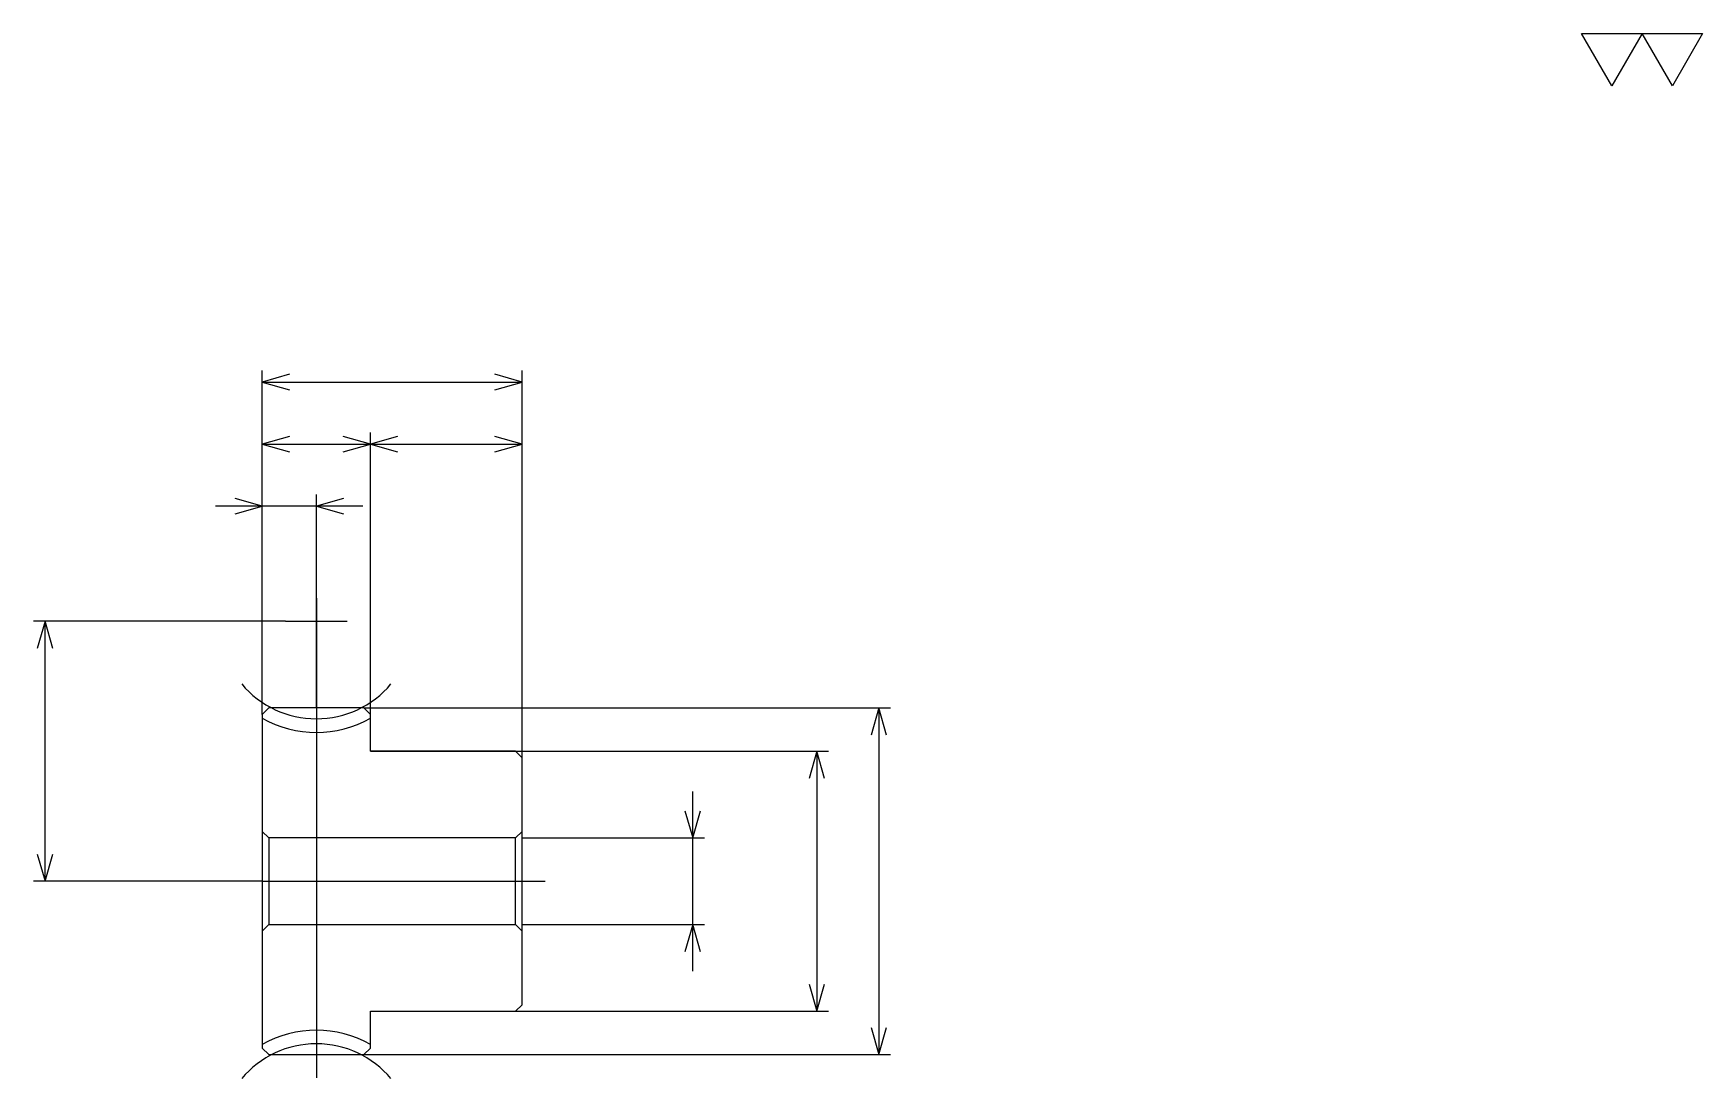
# Model space of a CAD drawing. Header units: metres. Extents: x 13.1 to 90.2, y 18.7 to 66.9.
import ezdxf

# ---------------------------------------------------------------- set-up
doc = ezdxf.new("R2010")
doc.units = ezdxf.units.M

msp = doc.modelspace()

# ---------------------------------------------------------------- linework, layer by layer
at = {"color": 5}
for p, q in [((23.64179, 35.761192), (23.64179, 51.343285)), ((35.641792, 35.761192), (35.641792, 51.343285)), ((23.64179, 50.805969), (35.641792, 50.805969)), ((23.64179, 47.9403), (28.64179, 47.9403)), ((28.64179, 35.761192), (28.64179, 48.477612)), ((28.64179, 47.9403), (35.641792, 47.9403)), ((26.14179, 35.761192), (26.14179, 45.611938)), ((28.291044, 45.074627), (21.492537, 45.074627)), ((24.716417, 39.761192), (13.074626, 39.761192)), ((13.611939, 27.761194), (13.611939, 39.761192)), ((23.64179, 35.461193), (23.64179, 35.761192)), ((28.341789, 35.761192), (35.641792, 35.761192)), ((28.64179, 35.461193), (28.64179, 35.761192)), ((35.641792, 35.761192), (52.656715, 35.761192)), ((35.641792, 33.461193), (35.641792, 35.761192)), ((52.1194, 35.761192), (52.1194, 19.761194)), ((28.64179, 33.761192), (35.641792, 33.761192)), ((35.641792, 33.761192), (49.791046, 33.761192)), ((49.253731, 33.761192), (49.253731, 21.761194)), ((43.522385, 23.61194), (43.522385, 31.910448)), ((35.641792, 29.761194), (44.0597, 29.761194)), ((23.64179, 27.761194), (13.074626, 27.761194)), ((35.641792, 25.761194), (44.0597, 25.761194)), ((28.64179, 21.761194), (35.641792, 21.761194)), ((35.641792, 21.761194), (49.791046, 21.761194)), ((28.341789, 19.761194), (35.641792, 19.761194)), ((35.641792, 19.761194), (52.656715, 19.761194))]:
    msp.add_line(p, q, dxfattribs=at)
at = {"color": 4}
for p, q in [((35.641792, 30.061193), (35.341789, 29.761194)), ((23.64179, 25.461195), (23.94179, 25.761194)), ((35.641792, 25.461195), (35.341789, 25.761194))]:
    msp.add_line(p, q, dxfattribs=at)
at = {"color": 7}
msp.add_lwpolyline([(85.970146, 64.477615), (84.573128, 66.899109), (90.161194, 66.899109), (88.764175, 64.477615), (87.367165, 66.899109), (85.970146, 64.477615)], dxfattribs=at)
at = {"color": 5}
for points in [[(24.895521, 51.164181), (23.64179, 50.805969), (24.895521, 50.447762)], [(34.388058, 50.447762), (35.641792, 50.805969), (34.388058, 51.164181)], [(24.895521, 48.298508), (23.64179, 47.9403), (24.895521, 47.582088)], [(27.38806, 47.582088), (28.64179, 47.9403), (27.38806, 48.298508)], [(29.895521, 48.298508), (28.64179, 47.9403), (29.895521, 47.582088)], [(34.388058, 47.582088), (35.641792, 47.9403), (34.388058, 48.298508)], [(22.38806, 44.716415), (23.64179, 45.074627), (22.38806, 45.432838)], [(27.395521, 45.432838), (26.14179, 45.074627), (27.395521, 44.716415)], [(13.970148, 38.507462), (13.611939, 39.761192), (13.253731, 38.507462)], [(52.477612, 34.507462), (52.1194, 35.761192), (51.761192, 34.507462)], [(49.611938, 32.507462), (49.253731, 33.761192), (48.895523, 32.507462)], [(43.164177, 31.014925), (43.522385, 29.761194), (43.880596, 31.014925)], [(13.253731, 29.014925), (13.611939, 27.761194), (13.970148, 29.014925)], [(43.880596, 24.507463), (43.522385, 25.761194), (43.164177, 24.507463)], [(48.895523, 23.014925), (49.253731, 21.761194), (49.611938, 23.014925)], [(51.761192, 21.014925), (52.1194, 19.761194), (52.477612, 21.014925)]]:
    msp.add_lwpolyline(points, dxfattribs=at)
at = {"color": 4}
for points in [[(26.14179, 35.761192), (23.94179, 35.761192), (23.64179, 35.461193), (23.64179, 25.461195)], [(28.64179, 33.761192), (28.64179, 35.461193), (28.341789, 35.761192), (26.14179, 35.761192)], [(28.64179, 21.761194), (35.341789, 21.761194), (35.641792, 22.061195), (35.641792, 33.461193), (35.341789, 33.761192), (28.64179, 33.761192)], [(23.64179, 30.061193), (23.94179, 29.761194), (23.94179, 25.761194), (35.341789, 25.761194), (35.341789, 29.761194), (23.94179, 29.761194)], [(23.64179, 25.461195), (23.64179, 20.061195), (23.94179, 19.761194), (26.14179, 19.761194)], [(26.14179, 19.761194), (28.341789, 19.761194), (28.64179, 20.061195), (28.64179, 21.761194)]]:
    msp.add_lwpolyline(points, dxfattribs=at)
for centre, start, end in [((26.14179, 39.761192), 240.80359599, 299.19640401), ((26.14179, 15.761194), 60.80359599, 119.19640401)]:
    msp.add_arc(centre, 5.125, start, end, dxfattribs=at)
at = {"layer": 'DASHDOT', "color": 7}
for p, q in [((26.14179, 40.835823), (26.14179, 18.686567)), ((24.716417, 39.761192), (27.567163, 39.761192)), ((23.64179, 27.761194), (36.716415, 27.761194))]:
    msp.add_line(p, q, dxfattribs=at)
for centre, start, end in [((26.14179, 39.761192), 219.99999447, 320.00000352), ((26.14179, 15.761194), 39.99999648, 140.00000553)]:
    msp.add_arc(centre, 4.5, start, end, dxfattribs=at)

doc.saveas('drawing.dxf')
